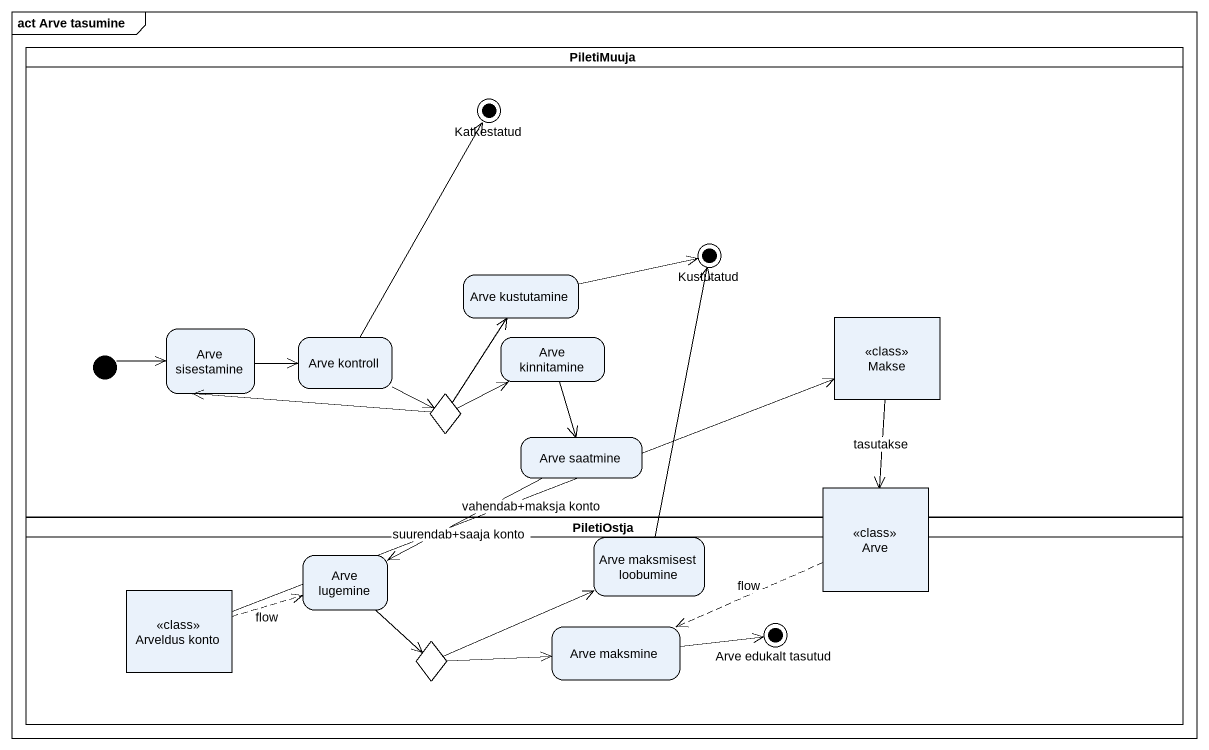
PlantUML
@startuml
mainframe act Arve tasumine
hide empty description
state PiletiMuuja <<partition>> {
  state Katkestatud <<end>>
  state Kustutatud <<end>>
  state "Arve kustutamine" as Arve_kustutamine
  state "Arve sisestamine" as Arve_sisestamine
  state "Arve kontroll" as Arve_kontroll
  state "Arve kinnitamine" as Arve_kinnitamine
  state Makse <<class>>
  state choice1 <<choice>>
  state "Arve saatmine" as Arve_saatmine
  [*] -right-> Arve_sisestamine
}
state Arve <<class>>
state PiletiOstja <<partition>> {
  state "Arve lugemine" as Arve_lugemine
  state "Arve maksmisest loobumine" as Arve_maksmisest_loobumine
  state "Arveldus konto" as Arveldus_konto <<class>>
  state choice2 <<choice>>
  state "Arve maksmine" as Arve_maksmine
  state "Arve edukalt tasutud" as Arve_edukalt_tasutud <<end>>
}
Arve_kustutamine -right-> Kustutatud
Arve_sisestamine -right-> Arve_kontroll
Arve_kontroll -up-> Katkestatud
Arve_kontroll -right-> choice1
Arve_kinnitamine --> Arve_saatmine
Makse --> Arve : tasutakse
choice1 -up-> Arve_kustutamine
choice1 -left-> Arve_sisestamine
choice1 -right-> Arve_kinnitamine
Arve_saatmine -left-> Arve_lugemine
Arve -left[dashed]-> Arve_maksmine : flow
Arve_lugemine --> choice2
Arve_maksmisest_loobumine -up-> Kustutatud
Arveldus_konto -right-> Makse : vahendab+maksja konto
Arveldus_konto -right-> Makse : suurendab+saaja konto
Arveldus_konto -right[dashed]-> Arve_lugemine : flow
choice2 -right-> Arve_maksmisest_loobumine
choice2 -right-> Arve_maksmine
Arve_maksmine -right-> Arve_edukalt_tasutud
@enduml
